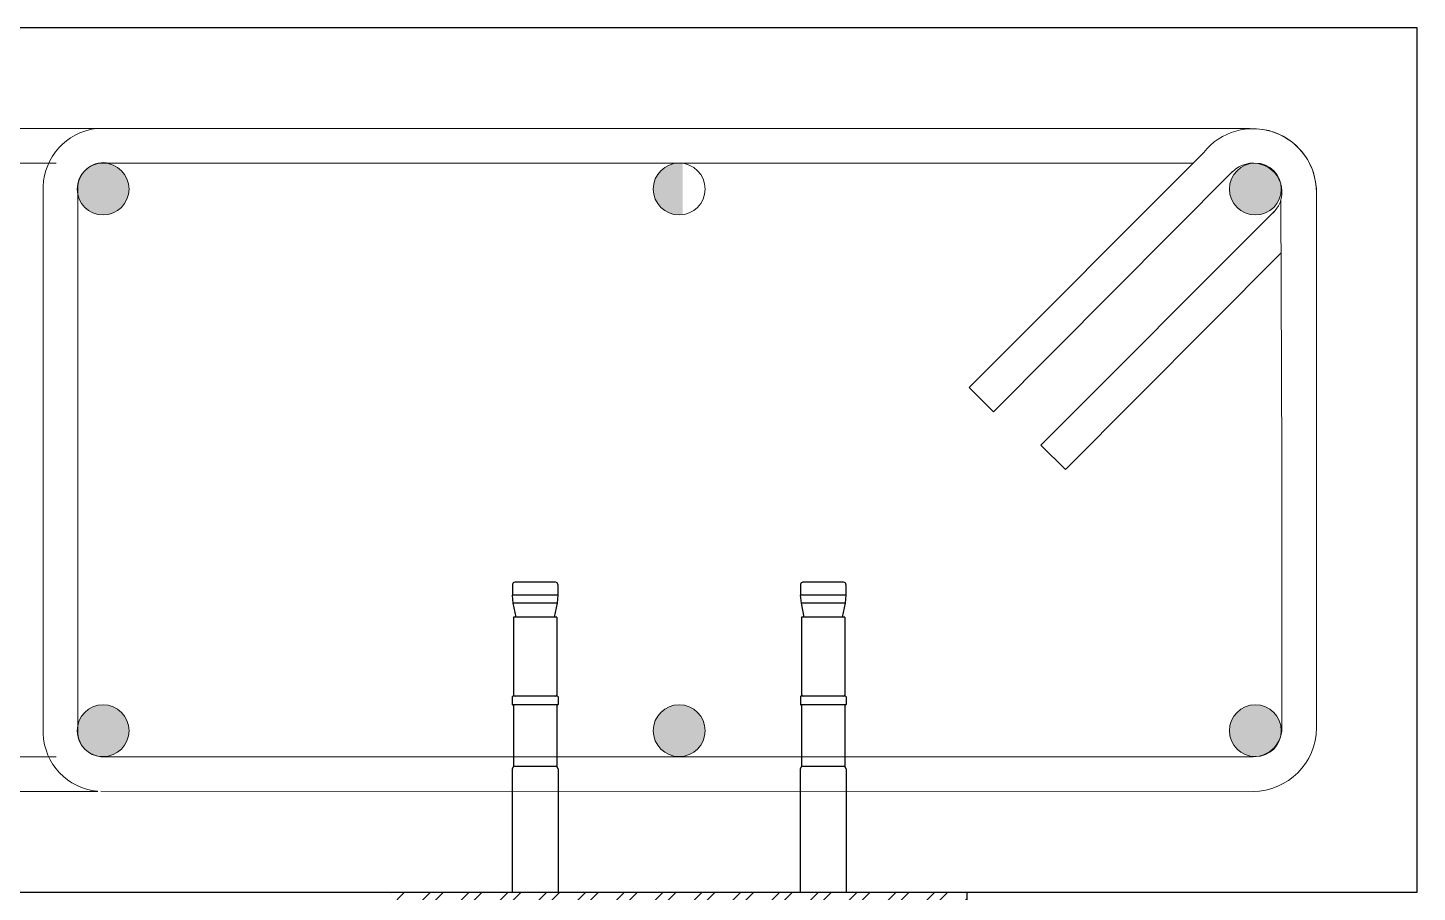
# Model space of a CAD drawing. Header units: millimetres. Extents: x 1415 to 3549, y 2194 to 4677.
# Drawn here: x 1797.1402 to 1797.6225, y 2313.3211 to 2313.6211 of the extents above; entities that cross this region are included whole.
import ezdxf

# ---------------------------------------------------------------- set-up
doc = ezdxf.new("R2010")
doc.units = ezdxf.units.MM
doc.linetypes.add('phl_thick', pattern=[0])
for name, color, linetype, lineweight in [('Layer3', 7, 'Continuous', 15), ('Layer4', 7, 'Continuous', 15), ('quote', 252, 'Continuous', 5), ('Setti', 5, 'Continuous', 30), ('sezionato particolari', 7, 'Continuous', 30), ('staffe', 10, 'Continuous', 9)]:
    doc.layers.add(name, color=color, linetype=linetype, lineweight=lineweight)
doc.layers.add('projection', color=7, linetype='Continuous')

# ---------------------------------------------------------------- blocks, each defined once
blk = doc.blocks.new('*U1339')
at = {"layer": 'Layer3'}
blk.add_circle((0, 0), 0.009000000000000001, dxfattribs=at)
blk = doc.blocks.new('*U1335')
at = {"layer": 'Layer4', "color": 0, "linetype": 'ByBlock', "lineweight": -2, "transparency": 16777216}
for p in [(0, 0), (0.2, 0), (0.4, 0), (-1.151167991198512e-17, -0.188), (0.2, -0.188), (0.4, -0.188)]:
    blk.add_blockref('*U1339', p, dxfattribs=at)

msp = doc.modelspace()

# ---------------------------------------------------------------- hatches: boundary and pattern name
at = {"layer": 'Layer3', "transparency": 33554687}
h = msp.add_hatch(color=256, dxfattribs=at)
h.dxf.hatch_style = 1
h.paths.add_polyline_path([(1797.175355961106, 2313.56510000363, 0.6058779090927765), (1797.161213995908, 2313.57248649088, 0.2126198296358165), (1797.157544225797, 2313.566052851614), (1797.157544225797, 2313.56326879615, 0.9024619142231216)])
h.paths.add_polyline_path([(1797.367544225797, 2313.574021215824, 0.00750216243164646), (1797.367276022496, 2313.574052851614), (1797.365435899716, 2313.574052851614, 0.3845272961203567), (1797.357355961106, 2313.56510000363, 0.453551093089038), (1797.367544225797, 2313.556178791435)])
h = msp.add_hatch(color=256, dxfattribs=at)
h.dxf.hatch_style = 1
h.paths.add_polyline_path([(1797.575355961106, 2313.56510000363, 0.05018841256469533), (1797.575175512182, 2313.566893190408, 0.3292857021200797), (1797.565675040044, 2313.574074208135, 0.3922026646201717), (1797.557355961106, 2313.56510000363, 1)])
h = msp.add_hatch(color=256, dxfattribs=at)
h.dxf.hatch_style = 1
h.paths.add_polyline_path([(1797.157355961106, 2313.377100003629, -1), (1797.175355961106, 2313.377100003629, -0.414213562373428), (1797.166355961106, 2313.368100003629), (1797.366354898082, 2313.368100003692, -0.414178968078015), (1797.357355961106, 2313.377100003629, -1), (1797.375355961106, 2313.377100003629, -0.4142135623734285), (1797.366355961106, 2313.368100003629), (1797.165564461792, 2313.368052851614, -0.3591907590677261), (1797.157544225798, 2313.376052851615, -0.02957978157811288)])
h = msp.add_hatch(color=256, dxfattribs=at)
h.dxf.hatch_style = 1
h.paths.add_polyline_path([(1797.375355961106, 2313.377100003629, 1), (1797.357355961106, 2313.377100003629, 1)])
h.paths.add_polyline_path([(1797.57512028762, 2313.375053890054, 0.05740076723533961), (1797.575355961106, 2313.377100003629, 1), (1797.557355961106, 2313.377100003629, 0.4208261007503806), (1797.566558657462, 2313.368102286464, 0.2998395864421777)])
at = {"layer": 'quote', "transparency": 33554687}
h = msp.add_hatch(dxfattribs=at)
h.set_pattern_fill('ANSI32', color=256, scale=0.001)
h.set_pattern_definition([(45, (6.210779454208478, -0.345204885140447), (-0.006735192090801866, 0.006735192090801866), []), (45, (6.215269584208478, -0.345204885140447), (-0.006735192090801866, 0.006735192090801866), [])])
h.paths.add_polyline_path([(1797.395183045886, 2313.306052851616), (1797.395186218611, 2313.321052851616), (1797.466355961107, 2313.321052851617), (1797.466355961107, 2313.306052851617)])
h.paths.add_polyline_path([(1797.395186218611, 2313.321052851616), (1797.395183045886, 2313.306052851616), (1797.266355961107, 2313.306052851616), (1797.266355961107, 2313.321052851616)])

# ---------------------------------------------------------------- linework, layer by layer
at = {"layer": 'projection', "color": 7, "linetype": 'phl_thick'}
for p, q in [((1797.323405961107, 2313.428652849616), (1797.309305961107, 2313.428652849616)), ((1797.423405961107, 2313.428652849616), (1797.409305961107, 2313.428652849616)), ((1797.308505961107, 2313.427852854617), (1797.308505961107, 2313.424152849616)), ((1797.324205961107, 2313.424152849616), (1797.308505961107, 2313.424152849616)), ((1797.324205961107, 2313.424152849616), (1797.308505961107, 2313.424152849616)), ((1797.308759059107, 2313.421353815616), (1797.308505961107, 2313.424152849616)), ((1797.324205961107, 2313.424152849616), (1797.323952863107, 2313.421353815616)), ((1797.324205961107, 2313.427852854617), (1797.324205961107, 2313.424152849616)), ((1797.408505961107, 2313.427852854617), (1797.408505961107, 2313.424152849616)), ((1797.424205961107, 2313.424152849616), (1797.408505961107, 2313.424152849616)), ((1797.424205961107, 2313.424152849616), (1797.408505961107, 2313.424152849616)), ((1797.408759059107, 2313.421353815617), (1797.408505961107, 2313.424152849616)), ((1797.424205961107, 2313.424152849616), (1797.423952863107, 2313.421353815617)), ((1797.424205961107, 2313.427852854617), (1797.424205961107, 2313.424152849616)), ((1797.323952863107, 2313.421353815616), (1797.308759059107, 2313.421353815616)), ((1797.323952863107, 2313.421353815616), (1797.308759059107, 2313.421353815616)), ((1797.309736979107, 2313.416552851616), (1797.308759059107, 2313.421353815616)), ((1797.323952863107, 2313.421353815616), (1797.322974943107, 2313.416552851616)), ((1797.423952863107, 2313.421353815617), (1797.408759059107, 2313.421353815617)), ((1797.423952863107, 2313.421353815617), (1797.408759059107, 2313.421353815617)), ((1797.409736979107, 2313.416552851616), (1797.408759059107, 2313.421353815617)), ((1797.423952863107, 2313.421353815617), (1797.422974943107, 2313.416552851616)), ((1797.315343558107, 2313.416552851616), (1797.308855961107, 2313.416552851616)), ((1797.308855961107, 2313.416552851616), (1797.308855961107, 2313.389552851616)), ((1797.323855961107, 2313.416552851616), (1797.315343558107, 2313.416552851616)), ((1797.323855961107, 2313.416552851616), (1797.323855961107, 2313.389552851616)), ((1797.415343558107, 2313.416552851616), (1797.408855961107, 2313.416552851616)), ((1797.408855961107, 2313.416552851616), (1797.408855961107, 2313.389552851616)), ((1797.423855961107, 2313.416552851616), (1797.415343558107, 2313.416552851616)), ((1797.423855961107, 2313.416552851616), (1797.423855961107, 2313.389552851616)), ((1797.308418763107, 2313.388852854616), (1797.308418763107, 2313.386252848616)), ((1797.324093159107, 2313.389052851616), (1797.308618763107, 2313.389052851616)), ((1797.324093159107, 2313.386052851616), (1797.308618763107, 2313.386052851616)), ((1797.308855961107, 2313.386052851616), (1797.308855961107, 2313.364652849616)), ((1797.323855961107, 2313.386052851616), (1797.323855961107, 2313.364652849617)), ((1797.324293159107, 2313.388852854616), (1797.324293159107, 2313.386252848616)), ((1797.408418763107, 2313.388852854617), (1797.408418763107, 2313.386252848617)), ((1797.424093159107, 2313.389052851617), (1797.408618763107, 2313.389052851617)), ((1797.424093159107, 2313.386052851617), (1797.408618763107, 2313.386052851617)), ((1797.408855961107, 2313.386052851617), (1797.408855961107, 2313.364652849617)), ((1797.423855961107, 2313.386052851617), (1797.423855961107, 2313.364652849617)), ((1797.424293159107, 2313.388852854617), (1797.424293159107, 2313.386252848617)), ((1797.308855961107, 2313.364652849616), (1797.308355961107, 2313.363902849616)), ((1797.308355961107, 2313.363902849616), (1797.308355961107, 2313.321052851616)), ((1797.323855961107, 2313.364652849617), (1797.308855961107, 2313.364652849616)), ((1797.323855961107, 2313.364652849617), (1797.308855961107, 2313.364652849616)), ((1797.324355961107, 2313.363902849616), (1797.323855961107, 2313.364652849617)), ((1797.324355961107, 2313.363902849616), (1797.324355961107, 2313.321052851616)), ((1797.408855961107, 2313.364652849617), (1797.408355961107, 2313.363902849616)), ((1797.408355961107, 2313.363902849616), (1797.408355961107, 2313.321052851617)), ((1797.423855961107, 2313.364652849617), (1797.408855961107, 2313.364652849617)), ((1797.423855961107, 2313.364652849617), (1797.408855961107, 2313.364652849617)), ((1797.424355961107, 2313.363902849617), (1797.423855961107, 2313.364652849617)), ((1797.424355961107, 2313.363902849617), (1797.424355961107, 2313.321052851617))]:
    msp.add_line(p, q, dxfattribs=at)
for centre, radius, start, end in [((1797.309305961107, 2313.427852851616), 0.0008, 90.00000000007815, 179.9997753269214), ((1797.323405961107, 2313.427852851616), 0.0008, 0.0002246732440872272, 90.00000000007815), ((1797.409305961107, 2313.427852851617), 0.0008, 90.00000000007815, 179.9997753269214), ((1797.423405961107, 2313.427852851617), 0.0008, 0.0002246732440872272, 90.00000000007815), ((1797.309355961107, 2313.389552851616), 0.0005, 180.0000002345787, 270.0000000000782), ((1797.323355961107, 2313.389552851616), 0.0005, 270.0000000000782, 359.9999997655871), ((1797.409355961107, 2313.389552851616), 0.0005, 180.0000002345787, 270.0000000000782), ((1797.423355961107, 2313.389552851616), 0.0005, 270.0000000000782, 359.9999997655871), ((1797.308618763107, 2313.388852851616), 0.0002, 89.99993215258748, 179.9991294078668), ((1797.308618763107, 2313.386252851617), 0.0002, 180.0008705922986, 270.0000000000782), ((1797.324093159107, 2313.388852851616), 0.0002, 0.000870592298598808, 90.00006784756884), ((1797.324093159107, 2313.386252851617), 0.0002, 270.0000000000782, 359.999129407867), ((1797.408618763107, 2313.388852851617), 0.0002, 89.99993215258748, 179.9991294078668), ((1797.408618763107, 2313.386252851617), 0.0002, 180.0008705922986, 270.0000000000782), ((1797.424093159107, 2313.388852851617), 0.0002, 0.000870592298598808, 90.00006784756884), ((1797.424093159107, 2313.386252851617), 0.0002, 270.0000000000782, 359.999129407867)]:
    msp.add_arc(centre, radius, start, end, dxfattribs=at)
at = {"layer": 'Setti'}
msp.add_lwpolyline([(1796.372544225796, 2313.621052851614), (1795.122544225796, 2313.621052851614), (1795.122544225796, 2313.471052851614), (1795.122544225796, 2313.321052851614), (1796.372544225796, 2313.321052851614), (1797.622544225797, 2313.321052851614), (1797.622544225797, 2313.471052851614), (1797.622544225797, 2313.621052851614)], close=True, dxfattribs=at)
at = {"layer": 'sezionato particolari'}
msp.add_line((1797.466355961107, 2313.306052851617), (1797.466355961107, 2313.321052851617), dxfattribs=at)
at = {"layer": 'staffe'}
for p, q in [((1797.16454638696, 2313.586052851176), (1797.564465868196, 2313.586052851615)), ((1797.16849702736, 2313.574052851614), (1797.544669286164, 2313.574052851614)), ((1797.145544226025, 2313.566052851614), (1797.145544226026, 2313.471052851176)), ((1797.157544225797, 2313.566052851614), (1797.157544225797, 2313.471052851176)), ((1797.587544225797, 2313.565317962129), (1797.587544225797, 2313.471052851614)), ((1797.587544225797, 2313.564052851614), (1797.587544225797, 2313.471052851614)), ((1797.575212817204, 2313.561341938134), (1797.575544225796, 2313.471052851614)), ((1797.145544226026, 2313.471052851176), (1797.145544226026, 2313.376052851615)), ((1797.157544225797, 2313.471052851176), (1797.157544225797, 2313.376052851615)), ((1797.575544225796, 2313.471052851614), (1797.575544225797, 2313.377416997543)), ((1797.587544225797, 2313.471052851614), (1797.587544225797, 2313.378052851614)), ((1797.565564461791, 2313.368052851614), (1797.165564461792, 2313.368052851614)), ((1797.565564461791, 2313.356052851614), (1797.165556403944, 2313.356082546215))]:
    msp.add_line(p, q, dxfattribs=at)
for points in [[(1795.580542063953, 2313.586052851176), (1797.16454638696, 2313.586052851176)], [(1797.548438383804, 2313.577829915107), (1797.46701268427, 2313.49623212526)], [(1795.59709807837, 2313.574052851614), (1797.150114211923, 2313.574052851614)], [(1797.558477861264, 2313.571139452142), (1797.475494293833, 2313.487743173663), (1797.466988026685, 2313.496207345043)], [(1797.573356209686, 2313.557784784548), (1797.491930510152, 2313.476186994701)], [(1797.575280367017, 2313.542938640664), (1797.500412119716, 2313.467698043104), (1797.491905852567, 2313.476162214483)], [(1795.597604859101, 2313.368052851614), (1797.150121372673, 2313.368052851614)], [(1795.580548088279, 2313.356052851614), (1797.16454036318, 2313.356052851614)]]:
    msp.add_lwpolyline(points, dxfattribs=at)
for centre, radius, start, end in [((1797.166593797434, 2313.565187484645), 0.02106735190995866, 97.940360496631, 177.6458442069138), ((1797.565564461791, 2313.564052851614), 0.02197976400543666, 0, 141.1850818665431), ((1797.565446318848, 2313.563933325714), 0.0221412445351245, 3.585418327800642, 92.53798106589498), ((1797.166601852625, 2313.565149794334), 0.00910253350487522, 77.98293609910084, 174.3063514729191), ((1797.565564461791, 2313.564052851614), 0.01002196657709181, 307.8596572607932, 135.2842478033297), ((1797.166382726645, 2313.376869466384), 0.02085449514511608, 182.2441466300618, 264.6345420115265), ((1797.166404034254, 2313.376914809362), 0.008901639008805492, 185.5567346276967, 264.5880118478199), ((1797.565564461791, 2313.378074818191), 0.01002196657709181, 270, 5.259968385616449), ((1797.565494987322, 2313.378102035492), 0.02204929333031854, 270.1805318842083, 359.8721940479175)]:
    msp.add_arc(centre, radius, start, end, dxfattribs=at)

# ---------------------------------------------------------------- block references
at = {"layer": 'Layer4', "xscale": -1}
msp.add_blockref('*U1335', (1797.566355961106, 2313.56510000363), dxfattribs=at)

doc.saveas('drawing.dxf')
